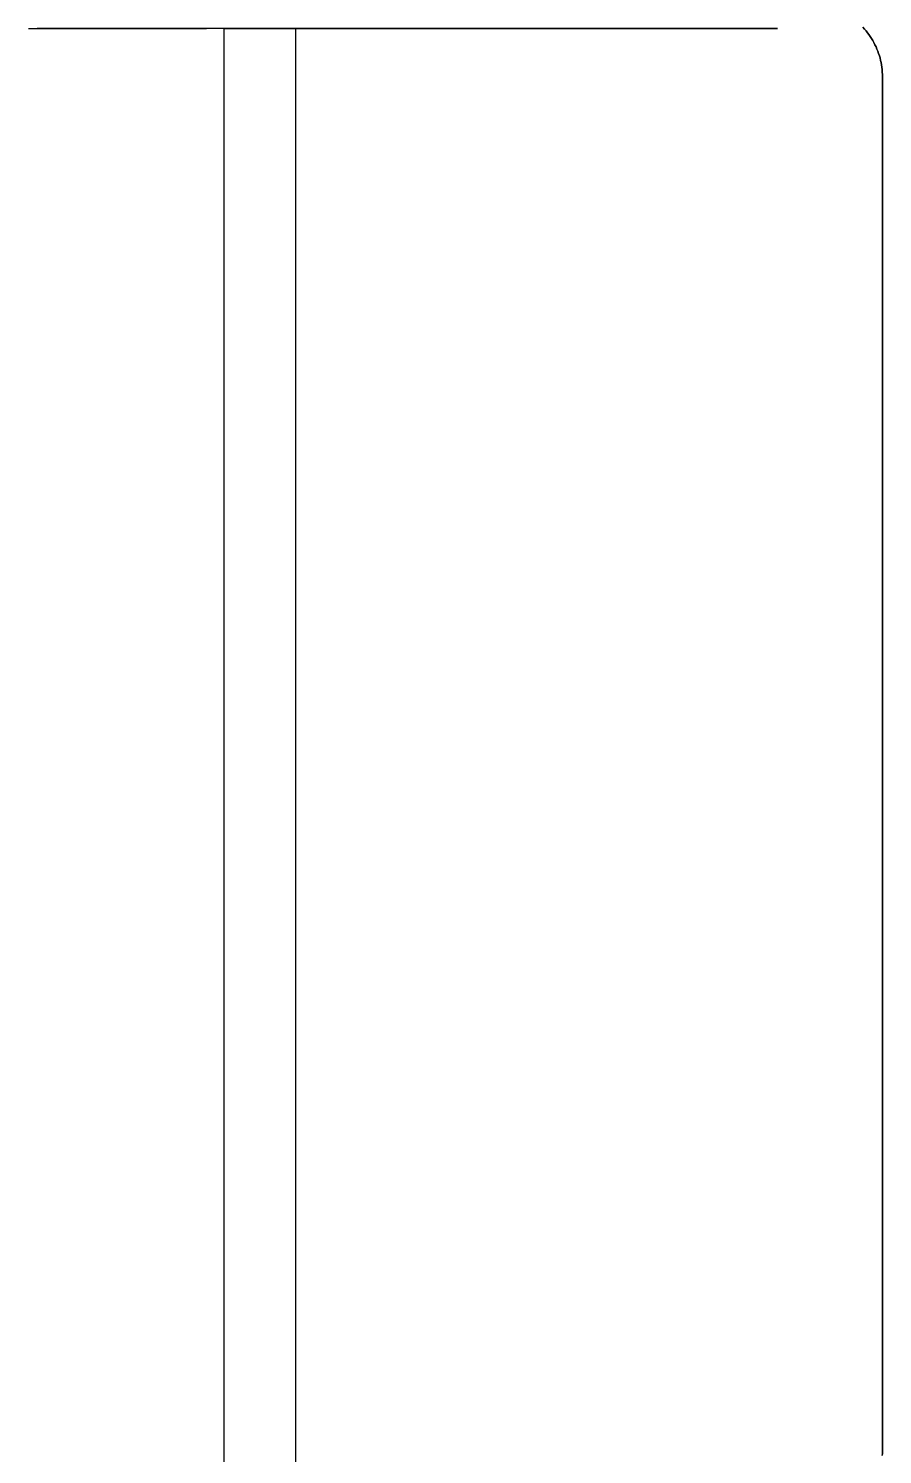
# Model space of a CAD drawing. Header units: metres. Extents: x 0 to 420, y 0 to 297.
# Drawn here: x 140.69 to 149.69, y 189.79 to 204.81 of the extents above; entities that cross this region are included whole.
import ezdxf

# ---------------------------------------------------------------- set-up
doc = ezdxf.new("R2010")
doc.units = ezdxf.units.M

msp = doc.modelspace()

# ---------------------------------------------------------------- linework, layer by layer
at = {"layer": 'GEOMETRY'}
for p, q in [((140.695, 204.815), (140.707, 204.814)), ((140.707, 204.814), (140.869, 204.814)), ((140.707, 204.814), (141.879, 204.814)), ((140.809, 204.814), (140.787, 204.814)), ((140.787, 204.814), (140.788, 204.814)), ((140.788, 204.814), (140.788, 204.814)), ((140.788, 204.814), (140.788, 204.814)), ((140.788, 204.814), (140.788, 204.814)), ((140.788, 204.814), (140.789, 204.814)), ((140.789, 204.814), (140.79, 204.814)), ((140.79, 204.814), (140.79, 204.814)), ((140.79, 204.814), (140.791, 204.814)), ((140.791, 204.814), (140.792, 204.814)), ((140.792, 204.814), (140.793, 204.814)), ((140.793, 204.814), (140.794, 204.814)), ((140.794, 204.814), (140.795, 204.814)), ((140.795, 204.814), (140.796, 204.814)), ((140.796, 204.814), (140.798, 204.814)), ((140.798, 204.814), (140.8, 204.814)), ((140.8, 204.814), (140.801, 204.814)), ((140.801, 204.814), (140.803, 204.814)), ((140.803, 204.814), (140.805, 204.814)), ((140.805, 204.814), (140.807, 204.814)), ((140.807, 204.814), (140.809, 204.814)), ((140.83, 204.814), (140.809, 204.814)), ((140.809, 204.814), (140.811, 204.814)), ((140.811, 204.814), (140.813, 204.814)), ((140.813, 204.814), (140.815, 204.814)), ((140.815, 204.814), (140.818, 204.814)), ((140.818, 204.814), (140.821, 204.814)), ((140.821, 204.814), (140.823, 204.814)), ((140.823, 204.814), (140.826, 204.814)), ((140.826, 204.814), (140.829, 204.814)), ((140.829, 204.814), (140.832, 204.814)), ((140.852, 204.814), (140.83, 204.814)), ((140.832, 204.814), (140.835, 204.814)), ((140.835, 204.814), (140.838, 204.814)), ((140.838, 204.814), (140.842, 204.814)), ((140.842, 204.814), (140.845, 204.814)), ((140.845, 204.814), (140.849, 204.814)), ((140.849, 204.814), (140.852, 204.814)), ((140.873, 204.814), (140.852, 204.814)), ((140.852, 204.814), (140.856, 204.814)), ((140.856, 204.814), (140.86, 204.814)), ((140.86, 204.814), (140.864, 204.814)), ((140.864, 204.814), (140.868, 204.814)), ((140.868, 204.814), (140.872, 204.814)), ((140.869, 204.814), (142.042, 204.814)), ((140.869, 204.814), (140.874, 204.814)), ((140.872, 204.814), (140.876, 204.814)), ((140.912, 204.814), (140.873, 204.814)), ((140.874, 204.814), (140.879, 204.814)), ((140.876, 204.814), (140.881, 204.814)), ((140.879, 204.814), (140.884, 204.814)), ((140.881, 204.814), (140.885, 204.814)), ((140.884, 204.814), (140.889, 204.814)), ((140.885, 204.814), (140.89, 204.814)), ((140.889, 204.814), (140.894, 204.814)), ((140.89, 204.814), (140.894, 204.814)), ((140.894, 204.814), (140.899, 204.814)), ((140.894, 204.814), (140.899, 204.814)), ((140.899, 204.814), (140.904, 204.814)), ((140.899, 204.814), (140.904, 204.814)), ((140.904, 204.814), (140.909, 204.814)), ((140.904, 204.814), (140.909, 204.814)), ((140.909, 204.814), (140.913, 204.814)), ((140.909, 204.814), (140.914, 204.814)), ((140.975, 204.814), (140.912, 204.814)), ((140.913, 204.814), (140.918, 204.814)), ((140.914, 204.814), (140.919, 204.814)), ((140.918, 204.814), (140.922, 204.814)), ((140.919, 204.814), (140.925, 204.814)), ((140.922, 204.814), (140.927, 204.814)), ((140.925, 204.814), (140.93, 204.814)), ((140.927, 204.814), (140.931, 204.814)), ((140.93, 204.814), (140.936, 204.814)), ((140.931, 204.814), (140.936, 204.814)), ((140.936, 204.814), (140.94, 204.814)), ((140.936, 204.814), (140.941, 204.814)), ((140.94, 204.814), (140.944, 204.814)), ((140.941, 204.814), (140.947, 204.814)), ((140.944, 204.814), (140.948, 204.814)), ((140.947, 204.814), (140.953, 204.814)), ((140.948, 204.814), (140.952, 204.814)), ((140.952, 204.814), (140.956, 204.814)), ((140.953, 204.814), (140.959, 204.814)), ((140.956, 204.814), (140.96, 204.814)), ((140.959, 204.814), (140.965, 204.814)), ((140.96, 204.814), (140.963, 204.814)), ((140.963, 204.814), (140.967, 204.814)), ((140.965, 204.814), (140.971, 204.814)), ((140.967, 204.814), (140.971, 204.814)), ((140.971, 204.814), (140.974, 204.814)), ((140.971, 204.814), (140.977, 204.814)), ((140.974, 204.814), (140.977, 204.814)), ((141.038, 204.814), (140.975, 204.814)), ((140.977, 204.814), (140.981, 204.814)), ((140.977, 204.814), (140.983, 204.814)), ((140.981, 204.814), (140.984, 204.814)), ((140.983, 204.814), (140.99, 204.814)), ((140.984, 204.814), (140.987, 204.814)), ((140.987, 204.814), (140.99, 204.814)), ((140.99, 204.814), (140.993, 204.814)), ((140.99, 204.814), (140.996, 204.814)), ((140.993, 204.814), (140.996, 204.814)), ((140.996, 204.814), (140.999, 204.814)), ((140.996, 204.814), (141.003, 204.814)), ((140.999, 204.814), (141.002, 204.814)), ((141.002, 204.814), (141.005, 204.814)), ((141.004, 204.814), (141.003, 204.814)), ((141.003, 204.814), (142.442, 204.814)), ((141.005, 204.814), (141.004, 204.814)), ((141.005, 204.814), (141.007, 204.814)), ((141.006, 204.814), (141.005, 204.814)), ((141.008, 204.814), (141.006, 204.814)), ((141.007, 204.814), (141.01, 204.814)), ((141.009, 204.814), (141.008, 204.814)), ((141.01, 204.814), (141.009, 204.814)), ((141.01, 204.814), (141.012, 204.814)), ((141.011, 204.814), (141.01, 204.814)), ((141.012, 204.814), (141.011, 204.814)), ((141.012, 204.814), (141.014, 204.814)), ((141.013, 204.814), (141.012, 204.814)), ((141.015, 204.814), (141.013, 204.814)), ((141.014, 204.814), (141.017, 204.814)), ((141.016, 204.814), (141.015, 204.814)), ((141.017, 204.814), (141.016, 204.814)), ((141.017, 204.814), (141.019, 204.814)), ((141.018, 204.814), (141.017, 204.814)), ((141.019, 204.814), (141.018, 204.814)), ((141.019, 204.814), (141.021, 204.814)), ((141.02, 204.814), (141.019, 204.814)), ((141.021, 204.814), (141.02, 204.814)), ((141.021, 204.814), (141.023, 204.814)), ((141.022, 204.814), (141.021, 204.814)), ((141.023, 204.814), (141.022, 204.814)), ((141.023, 204.814), (141.025, 204.814)), ((141.024, 204.814), (141.023, 204.814)), ((141.025, 204.814), (141.024, 204.814)), ((141.025, 204.814), (141.027, 204.814)), ((141.026, 204.814), (141.025, 204.814)), ((141.025, 204.814), (141.025, 204.814)), ((141.027, 204.814), (141.026, 204.814)), ((141.027, 204.814), (141.028, 204.814)), ((141.028, 204.814), (141.027, 204.814)), ((141.028, 204.814), (141.03, 204.814)), ((141.029, 204.814), (141.028, 204.814)), ((141.03, 204.814), (141.029, 204.814)), ((141.03, 204.814), (141.032, 204.814)), ((141.031, 204.814), (141.03, 204.814)), ((141.03, 204.814), (141.03, 204.814)), ((141.032, 204.814), (141.031, 204.814)), ((141.032, 204.814), (141.033, 204.814)), ((141.033, 204.814), (141.032, 204.814)), ((141.033, 204.814), (141.034, 204.814)), ((141.034, 204.814), (141.033, 204.814)), ((141.033, 204.814), (141.033, 204.814)), ((141.034, 204.814), (141.036, 204.814)), ((141.035, 204.814), (141.034, 204.814)), ((141.036, 204.814), (141.035, 204.814)), ((141.035, 204.814), (141.035, 204.814)), ((141.036, 204.814), (141.037, 204.814)), ((141.037, 204.814), (141.036, 204.814)), ((141.036, 204.814), (141.036, 204.814)), ((141.037, 204.814), (141.038, 204.814)), ((141.038, 204.814), (141.037, 204.814)), ((141.038, 204.814), (141.039, 204.814)), ((141.039, 204.814), (141.038, 204.814)), ((141.038, 204.814), (141.038, 204.814)), ((141.101, 204.814), (141.038, 204.814)), ((141.039, 204.814), (141.04, 204.814)), ((141.04, 204.814), (141.039, 204.814)), ((141.039, 204.814), (141.039, 204.814)), ((141.04, 204.814), (141.041, 204.814)), ((141.041, 204.814), (141.04, 204.814)), ((141.04, 204.814), (141.04, 204.814)), ((141.04, 204.814), (141.04, 204.814)), ((141.041, 204.814), (141.042, 204.814)), ((141.042, 204.814), (141.041, 204.814)), ((141.041, 204.814), (141.041, 204.814)), ((141.042, 204.814), (141.042, 204.814)), ((141.042, 204.814), (141.043, 204.814)), ((141.043, 204.814), (141.042, 204.814)), ((141.042, 204.814), (141.042, 204.814)), ((141.042, 204.814), (141.042, 204.814)), ((141.043, 204.814), (141.043, 204.814)), ((141.043, 204.814), (141.044, 204.814)), ((141.044, 204.814), (141.043, 204.814)), ((141.043, 204.814), (141.043, 204.814)), ((141.043, 204.814), (141.043, 204.814)), ((141.043, 204.814), (141.043, 204.814)), ((141.044, 204.814), (141.044, 204.814)), ((141.044, 204.814), (141.044, 204.814)), ((141.044, 204.814), (141.044, 204.814)), ((141.044, 204.814), (141.045, 204.814)), ((141.045, 204.814), (141.044, 204.814)), ((141.044, 204.814), (141.044, 204.814)), ((141.044, 204.814), (141.044, 204.814)), ((141.044, 204.814), (141.044, 204.814)), ((141.044, 204.814), (141.044, 204.814)), ((141.044, 204.814), (141.044, 204.814)), ((141.044, 204.814), (141.044, 204.814)), ((141.044, 204.814), (141.044, 204.814)), ((141.045, 204.814), (141.045, 204.814)), ((141.045, 204.814), (141.045, 204.814)), ((141.164, 204.814), (141.101, 204.814)), ((141.261, 204.814), (141.164, 204.814)), ((141.362, 204.814), (141.261, 204.814)), ((141.464, 204.814), (141.362, 204.814)), ((141.565, 204.814), (141.464, 204.814)), ((141.677, 204.814), (141.565, 204.814)), ((141.812, 204.814), (141.677, 204.814)), ((141.947, 204.814), (141.812, 204.814)), ((141.879, 204.814), (141.867, 204.815)), ((142.042, 204.814), (141.879, 204.814)), ((142.082, 204.814), (141.947, 204.814)), ((142.042, 204.814), (142.057, 204.814)), ((142.057, 204.814), (142.072, 204.814)), ((142.072, 204.814), (142.088, 204.814)), ((142.217, 204.814), (142.082, 204.814)), ((142.088, 204.814), (142.103, 204.814)), ((142.103, 204.814), (142.118, 204.814)), ((142.118, 204.814), (142.132, 204.814)), ((142.132, 204.814), (142.146, 204.814)), ((142.146, 204.814), (142.161, 204.814)), ((142.161, 204.814), (142.175, 204.814)), ((142.175, 204.814), (142.189, 204.814)), ((142.189, 204.814), (142.202, 204.814)), ((142.202, 204.814), (142.215, 204.814)), ((142.215, 204.814), (142.229, 204.814)), ((142.371, 204.814), (142.217, 204.814)), ((142.229, 204.814), (142.242, 204.814)), ((142.242, 204.814), (142.254, 204.814)), ((142.254, 204.814), (142.266, 204.814)), ((142.266, 204.814), (142.279, 204.814)), ((142.279, 204.814), (142.291, 204.814)), ((142.291, 204.814), (142.302, 204.814)), ((142.302, 204.814), (142.314, 204.814)), ((142.324, 204.814), (142.311, 204.814)), ((142.311, 204.814), (142.312, 204.814)), ((142.312, 204.814), (142.312, 204.814)), ((142.312, 204.814), (142.312, 204.814)), ((142.312, 204.814), (142.312, 204.814)), ((142.312, 204.814), (142.312, 204.814)), ((142.312, 204.814), (142.313, 204.814)), ((142.313, 204.814), (142.313, 204.814)), ((142.313, 204.814), (142.314, 204.814)), ((142.314, 204.814), (142.325, 204.814)), ((142.314, 204.814), (142.314, 204.814)), ((142.314, 204.814), (142.315, 204.814)), ((142.315, 204.814), (142.315, 204.814)), ((142.315, 204.814), (142.316, 204.814)), ((142.316, 204.814), (142.317, 204.814)), ((142.317, 204.814), (142.318, 204.814)), ((142.318, 204.814), (142.319, 204.814)), ((142.319, 204.814), (142.32, 204.814)), ((142.32, 204.814), (142.321, 204.814)), ((142.321, 204.814), (142.322, 204.814)), ((142.322, 204.814), (142.323, 204.814)), ((142.323, 204.814), (142.324, 204.814)), ((142.337, 204.814), (142.324, 204.814)), ((142.324, 204.814), (142.326, 204.814)), ((142.325, 204.814), (142.336, 204.814)), ((142.326, 204.814), (142.327, 204.814)), ((142.327, 204.814), (142.328, 204.814)), ((142.328, 204.814), (142.33, 204.814)), ((142.33, 204.814), (142.332, 204.814)), ((142.332, 204.814), (142.333, 204.814)), ((142.333, 204.814), (142.335, 204.814)), ((142.335, 204.814), (142.337, 204.814)), ((142.336, 204.814), (142.347, 204.814)), ((142.35, 204.814), (142.337, 204.814)), ((142.337, 204.814), (142.339, 204.814)), ((142.339, 204.814), (142.341, 204.814)), ((142.341, 204.814), (142.342, 204.814)), ((142.342, 204.814), (142.344, 204.814)), ((142.344, 204.814), (142.347, 204.814)), ((142.347, 204.814), (142.357, 204.814)), ((142.347, 204.814), (142.349, 204.814)), ((142.349, 204.814), (142.351, 204.814)), ((142.363, 204.814), (142.35, 204.814)), ((142.351, 204.814), (142.353, 204.814)), ((142.353, 204.814), (142.356, 204.814)), ((142.356, 204.814), (142.358, 204.814)), ((142.357, 204.814), (142.367, 204.814)), ((142.358, 204.814), (142.36, 204.814)), ((142.36, 204.814), (142.363, 204.814)), ((142.387, 204.814), (142.363, 204.814)), ((142.363, 204.814), (142.365, 204.814)), ((142.365, 204.814), (142.368, 204.814)), ((142.367, 204.814), (142.377, 204.814)), ((142.368, 204.814), (142.371, 204.814)), ((142.371, 204.814), (142.374, 204.814)), ((142.533, 204.814), (142.371, 204.814)), ((142.374, 204.814), (142.377, 204.814)), ((142.377, 204.814), (142.387, 204.814)), ((142.377, 204.814), (142.379, 204.814)), ((142.379, 204.814), (142.383, 204.814)), ((142.383, 204.814), (142.386, 204.814)), ((142.386, 204.814), (142.389, 204.814)), ((142.387, 204.814), (142.397, 204.814)), ((142.426, 204.814), (142.387, 204.814)), ((142.389, 204.814), (142.392, 204.814)), ((142.392, 204.814), (142.395, 204.814)), ((142.395, 204.814), (142.398, 204.814)), ((142.397, 204.814), (142.406, 204.814)), ((142.398, 204.814), (142.402, 204.814)), ((142.402, 204.814), (142.405, 204.814)), ((142.405, 204.814), (142.408, 204.814)), ((142.406, 204.814), (142.415, 204.814)), ((142.408, 204.814), (142.412, 204.814)), ((142.412, 204.814), (142.416, 204.814)), ((142.415, 204.814), (142.424, 204.814)), ((142.416, 204.814), (142.419, 204.814)), ((142.419, 204.814), (142.423, 204.814)), ((142.423, 204.814), (142.427, 204.814)), ((142.424, 204.814), (142.433, 204.814)), ((142.464, 204.814), (142.426, 204.814)), ((142.427, 204.814), (142.431, 204.814)), ((142.431, 204.814), (142.435, 204.814)), ((142.433, 204.814), (142.441, 204.814)), ((142.435, 204.814), (142.439, 204.814)), ((142.439, 204.814), (142.442, 204.814)), ((142.441, 204.814), (142.448, 204.814)), ((142.446, 204.814), (142.442, 204.814)), ((142.45, 204.814), (142.446, 204.814)), ((142.448, 204.814), (142.456, 204.814)), ((142.454, 204.814), (142.45, 204.814)), ((142.458, 204.814), (142.454, 204.814)), ((142.456, 204.814), (142.464, 204.814)), ((142.461, 204.814), (142.458, 204.814)), ((142.465, 204.814), (142.461, 204.814)), ((142.464, 204.814), (142.471, 204.814)), ((142.503, 204.814), (142.464, 204.814)), ((142.468, 204.814), (142.465, 204.814)), ((142.472, 204.814), (142.468, 204.814)), ((142.471, 204.814), (142.478, 204.814)), ((142.475, 204.814), (142.472, 204.814)), ((142.478, 204.814), (142.475, 204.814)), ((142.478, 204.814), (142.485, 204.814)), ((142.482, 204.814), (142.478, 204.814)), ((142.485, 204.814), (142.482, 204.814)), ((142.485, 204.814), (142.491, 204.814)), ((142.488, 204.814), (142.485, 204.814)), ((142.491, 204.814), (142.488, 204.814)), ((142.491, 204.814), (142.498, 204.814)), ((142.494, 204.814), (142.491, 204.814)), ((142.497, 204.814), (142.494, 204.814)), ((142.5, 204.814), (142.497, 204.814)), ((142.498, 204.814), (142.504, 204.814)), ((142.503, 204.814), (142.5, 204.814)), ((142.506, 204.814), (142.503, 204.814)), ((142.541, 204.814), (142.503, 204.814)), ((142.504, 204.814), (142.509, 204.814)), ((142.509, 204.814), (142.506, 204.814)), ((142.509, 204.814), (142.515, 204.814)), ((142.511, 204.814), (142.509, 204.814)), ((142.514, 204.814), (142.511, 204.814)), ((142.517, 204.814), (142.514, 204.814)), ((142.515, 204.814), (142.52, 204.814)), ((142.519, 204.814), (142.517, 204.814)), ((142.521, 204.814), (142.519, 204.814)), ((142.52, 204.814), (142.525, 204.814)), ((142.524, 204.814), (142.521, 204.814)), ((142.526, 204.814), (142.524, 204.814)), ((142.525, 204.814), (142.529, 204.814)), ((142.528, 204.814), (142.526, 204.814)), ((142.53, 204.814), (142.528, 204.814)), ((142.529, 204.814), (142.534, 204.814)), ((142.533, 204.814), (142.53, 204.814)), ((142.535, 204.814), (142.533, 204.814)), ((142.694, 204.814), (142.533, 204.814)), ((142.534, 204.814), (142.538, 204.814)), ((142.537, 204.814), (142.535, 204.814)), ((142.539, 204.814), (142.537, 204.814)), ((142.538, 204.814), (142.542, 204.814)), ((142.541, 204.814), (142.539, 204.814)), ((142.542, 204.814), (142.541, 204.814)), ((142.6, 204.814), (142.541, 204.814)), ((142.542, 204.814), (142.546, 204.814)), ((142.544, 204.814), (142.542, 204.814)), ((142.546, 204.814), (142.544, 204.814)), ((142.546, 204.814), (142.549, 204.814)), ((142.547, 204.814), (142.546, 204.814)), ((142.549, 204.814), (142.547, 204.814)), ((142.549, 204.814), (142.552, 204.814)), ((142.551, 204.814), (142.549, 204.814)), ((142.552, 204.814), (142.551, 204.814)), ((142.552, 204.814), (142.555, 204.814)), ((142.553, 204.814), (142.552, 204.814)), ((142.555, 204.814), (142.553, 204.814)), ((142.555, 204.814), (142.558, 204.814)), ((142.556, 204.814), (142.555, 204.814)), ((142.557, 204.814), (142.556, 204.814)), ((142.559, 204.814), (142.557, 204.814)), ((142.558, 204.814), (142.56, 204.814)), ((142.56, 204.814), (142.559, 204.814)), ((142.56, 204.814), (142.561, 204.814)), ((142.561, 204.814), (142.56, 204.814)), ((142.56, 204.814), (142.56, 204.814)), ((142.561, 204.814), (142.563, 204.814)), ((142.562, 204.814), (142.561, 204.814)), ((142.563, 204.814), (142.562, 204.814)), ((142.563, 204.814), (142.565, 204.814)), ((142.564, 204.814), (142.563, 204.814)), ((142.565, 204.814), (142.564, 204.814)), ((142.565, 204.814), (142.566, 204.814)), ((142.566, 204.814), (142.565, 204.814)), ((142.565, 204.814), (142.565, 204.814)), ((142.566, 204.814), (142.567, 204.814)), ((142.567, 204.814), (142.566, 204.814)), ((142.567, 204.814), (142.567, 204.814)), ((142.567, 204.814), (142.568, 204.814)), ((142.568, 204.814), (142.567, 204.814)), ((142.567, 204.814), (142.567, 204.814)), ((142.567, 204.814), (142.567, 204.814)), ((142.568, 204.814), (142.569, 204.814)), ((142.569, 204.814), (142.568, 204.814)), ((142.568, 204.814), (142.568, 204.814)), ((142.568, 204.814), (142.568, 204.814)), ((142.568, 204.814), (142.568, 204.814)), ((142.568, 204.814), (142.568, 204.814)), ((142.662, 204.814), (142.6, 204.814)), ((142.723, 204.814), (142.662, 204.814)), ((142.856, 204.814), (142.694, 204.814)), ((142.785, 204.814), (142.723, 204.814)), ((143.51, 204.814), (142.755, 204.814)), ((142.755, 189.066), (142.755, 204.814)), ((142.755, 204.814), (142.87, 204.814)), ((142.853, 204.814), (142.785, 204.814)), ((142.935, 204.814), (142.853, 204.814)), ((143.02, 204.814), (142.856, 204.814)), ((142.87, 204.814), (142.984, 204.814)), ((143.018, 204.814), (142.935, 204.814)), ((142.984, 204.814), (143.099, 204.814)), ((143.1, 204.814), (143.018, 204.814)), ((143.201, 204.814), (143.02, 204.814)), ((143.099, 204.814), (143.214, 204.814)), ((143.182, 204.814), (143.1, 204.814)), ((143.276, 204.814), (143.182, 204.814)), ((143.381, 204.814), (143.201, 204.814)), ((143.214, 204.814), (143.332, 204.814)), ((143.374, 204.814), (143.276, 204.814)), ((143.332, 204.814), (143.454, 204.814)), ((143.473, 204.814), (143.374, 204.814)), ((143.561, 204.814), (143.381, 204.814)), ((143.454, 204.814), (143.575, 204.814)), ((143.571, 204.814), (143.473, 204.814)), ((143.51, 189.066), (143.51, 204.814)), ((143.51, 204.814), (143.58, 204.814)), ((143.741, 204.814), (143.561, 204.814)), ((143.672, 204.814), (143.571, 204.814)), ((143.575, 204.814), (143.697, 204.814)), ((143.58, 204.814), (143.65, 204.814)), ((143.65, 204.814), (143.72, 204.814)), ((143.781, 204.814), (143.672, 204.814)), ((143.697, 204.814), (143.819, 204.814)), ((143.72, 204.814), (143.79, 204.814)), ((143.927, 204.814), (143.741, 204.814)), ((143.891, 204.814), (143.781, 204.814)), ((143.79, 204.814), (143.861, 204.814)), ((143.819, 204.814), (143.944, 204.814)), ((143.861, 204.814), (143.935, 204.814)), ((144.001, 204.814), (143.891, 204.814)), ((144.117, 204.814), (143.927, 204.814)), ((143.935, 204.814), (144.009, 204.814)), ((143.944, 204.814), (144.07, 204.814)), ((144.111, 204.814), (144.001, 204.814)), ((144.009, 204.814), (144.084, 204.814)), ((144.07, 204.814), (144.195, 204.814)), ((144.084, 204.814), (144.158, 204.814)), ((144.224, 204.814), (144.111, 204.814)), ((144.307, 204.814), (144.117, 204.814)), ((144.158, 204.814), (144.234, 204.814)), ((144.195, 204.814), (144.321, 204.814)), ((144.339, 204.814), (144.224, 204.814)), ((144.234, 204.814), (144.311, 204.814)), ((144.496, 204.814), (144.307, 204.814)), ((144.311, 204.814), (144.387, 204.814)), ((144.321, 204.814), (144.447, 204.814)), ((144.455, 204.814), (144.339, 204.814)), ((144.387, 204.814), (144.464, 204.814)), ((144.447, 204.814), (144.575, 204.814)), ((144.571, 204.814), (144.455, 204.814)), ((144.464, 204.814), (144.541, 204.814)), ((144.686, 204.814), (144.496, 204.814)), ((144.541, 204.814), (144.618, 204.814)), ((144.686, 204.814), (144.571, 204.814)), ((144.575, 204.814), (144.702, 204.814)), ((144.618, 204.814), (144.696, 204.814)), ((144.802, 204.814), (144.686, 204.814)), ((144.876, 204.814), (144.686, 204.814)), ((144.696, 204.814), (144.773, 204.814)), ((144.702, 204.814), (144.829, 204.814)), ((144.773, 204.814), (144.851, 204.814)), ((144.917, 204.814), (144.802, 204.814)), ((144.829, 204.814), (144.956, 204.814)), ((144.851, 204.814), (144.927, 204.814)), ((145.066, 204.814), (144.876, 204.814)), ((145.033, 204.814), (144.917, 204.814)), ((144.927, 204.814), (145.004, 204.814)), ((144.956, 204.814), (145.082, 204.814)), ((145.004, 204.814), (145.08, 204.814)), ((145.149, 204.814), (145.033, 204.814)), ((145.256, 204.814), (145.066, 204.814)), ((145.08, 204.814), (145.157, 204.814)), ((145.082, 204.814), (145.208, 204.814)), ((145.262, 204.814), (145.149, 204.814)), ((145.157, 204.814), (145.233, 204.814)), ((145.208, 204.814), (145.333, 204.814)), ((145.233, 204.814), (145.307, 204.814)), ((145.445, 204.814), (145.256, 204.814)), ((145.372, 204.814), (145.262, 204.814)), ((145.307, 204.814), (145.381, 204.814)), ((145.333, 204.814), (145.459, 204.814)), ((145.481, 204.814), (145.372, 204.814)), ((145.381, 204.814), (145.455, 204.814)), ((145.631, 204.814), (145.445, 204.814)), ((145.455, 204.814), (145.529, 204.814)), ((145.459, 204.814), (145.584, 204.814)), ((145.591, 204.814), (145.481, 204.814)), ((145.529, 204.814), (145.6, 204.814)), ((145.584, 204.814), (145.706, 204.814)), ((145.701, 204.814), (145.591, 204.814)), ((145.6, 204.814), (145.67, 204.814)), ((145.811, 204.814), (145.631, 204.814)), ((145.67, 204.814), (145.74, 204.814)), ((145.801, 204.814), (145.701, 204.814)), ((145.706, 204.814), (145.827, 204.814)), ((145.74, 204.814), (145.809, 204.814)), ((145.9, 204.814), (145.801, 204.814)), ((145.809, 204.814), (145.879, 204.814)), ((145.992, 204.814), (145.811, 204.814)), ((145.827, 204.814), (145.948, 204.814)), ((145.879, 204.814), (145.943, 204.814)), ((145.998, 204.814), (145.9, 204.814)), ((145.943, 204.814), (146.007, 204.814)), ((145.948, 204.814), (146.07, 204.814)), ((146.172, 204.814), (145.992, 204.814)), ((146.097, 204.814), (145.998, 204.814)), ((146.007, 204.814), (146.071, 204.814)), ((146.07, 204.814), (146.187, 204.814)), ((146.071, 204.814), (146.135, 204.814)), ((146.191, 204.814), (146.097, 204.814)), ((146.135, 204.814), (146.195, 204.814)), ((146.352, 204.814), (146.172, 204.814)), ((146.187, 204.814), (146.301, 204.814)), ((146.273, 204.814), (146.191, 204.814)), ((146.195, 204.814), (146.252, 204.814)), ((146.252, 204.814), (146.309, 204.814)), ((146.355, 204.814), (146.273, 204.814)), ((146.301, 204.814), (146.416, 204.814)), ((146.309, 204.814), (146.365, 204.814)), ((146.517, 204.814), (146.352, 204.814)), ((146.437, 204.814), (146.355, 204.814)), ((146.365, 204.814), (146.422, 204.814)), ((146.416, 204.814), (146.53, 204.814)), ((146.422, 204.814), (146.472, 204.814)), ((146.52, 204.814), (146.437, 204.814)), ((146.472, 204.814), (146.52, 204.814)), ((146.678, 204.814), (146.517, 204.814)), ((146.52, 204.814), (146.568, 204.814)), ((146.587, 204.814), (146.52, 204.814)), ((146.53, 204.814), (146.645, 204.814)), ((146.568, 204.814), (146.616, 204.814)), ((146.649, 204.814), (146.587, 204.814)), ((146.616, 204.814), (146.662, 204.814)), ((146.645, 204.814), (146.75, 204.814)), ((146.711, 204.814), (146.649, 204.814)), ((146.662, 204.814), (146.7, 204.814)), ((146.84, 204.814), (146.678, 204.814)), ((146.7, 204.814), (146.739, 204.814)), ((146.773, 204.814), (146.711, 204.814)), ((146.739, 204.814), (146.777, 204.814)), ((146.75, 204.814), (146.854, 204.814)), ((146.831, 204.814), (146.773, 204.814)), ((146.777, 204.814), (146.816, 204.814)), ((146.816, 204.814), (146.847, 204.814)), ((146.87, 204.814), (146.831, 204.814)), ((147.002, 204.814), (146.84, 204.814)), ((146.847, 204.814), (146.876, 204.814)), ((146.854, 204.814), (146.959, 204.814)), ((146.908, 204.814), (146.87, 204.814)), ((146.876, 204.814), (146.904, 204.814)), ((146.904, 204.814), (146.932, 204.814)), ((146.947, 204.814), (146.908, 204.814)), ((146.932, 204.814), (146.959, 204.814)), ((146.985, 204.814), (146.947, 204.814)), ((146.959, 204.814), (146.976, 204.814)), ((146.959, 204.814), (147.064, 204.814)), ((146.976, 204.814), (146.993, 204.814)), ((147.009, 204.814), (146.985, 204.814)), ((146.993, 204.814), (147.01, 204.814)), ((147.156, 204.814), (147.002, 204.814)), ((147.022, 204.814), (147.009, 204.814)), ((147.01, 204.814), (147.027, 204.814)), ((147.035, 204.814), (147.022, 204.814)), ((147.027, 204.814), (147.038, 204.814)), ((147.048, 204.814), (147.035, 204.814)), ((147.038, 204.814), (147.044, 204.814)), ((147.044, 204.814), (147.05, 204.814)), ((147.061, 204.814), (147.048, 204.814)), ((147.05, 204.814), (147.055, 204.814)), ((147.055, 204.814), (147.061, 204.814)), ((147.064, 204.814), (147.164, 204.814)), ((147.291, 204.814), (147.156, 204.814)), ((147.164, 204.814), (147.257, 204.814)), ((147.257, 204.814), (147.35, 204.814)), ((147.426, 204.814), (147.291, 204.814)), ((147.35, 204.814), (147.443, 204.814)), ((147.561, 204.814), (147.426, 204.814)), ((147.443, 204.814), (147.536, 204.814)), ((147.536, 204.814), (147.617, 204.814)), ((147.696, 204.814), (147.561, 204.814)), ((147.617, 204.814), (147.696, 204.814)), ((147.696, 204.814), (147.775, 204.814)), ((147.807, 204.814), (147.696, 204.814)), ((147.775, 204.814), (147.855, 204.814)), ((147.909, 204.814), (147.807, 204.814)), ((147.855, 204.814), (147.929, 204.814)), ((148.01, 204.814), (147.909, 204.814)), ((147.929, 204.814), (147.993, 204.814)), ((147.993, 204.814), (148.056, 204.814)), ((148.112, 204.814), (148.01, 204.814)), ((148.056, 204.814), (148.119, 204.814)), ((148.208, 204.814), (148.112, 204.814)), ((148.119, 204.814), (148.183, 204.814)), ((148.183, 204.814), (148.234, 204.814)), ((148.271, 204.814), (148.208, 204.814)), ((148.234, 204.814), (148.28, 204.814)), ((148.334, 204.814), (148.271, 204.814)), ((148.28, 204.814), (148.327, 204.814)), ((148.327, 204.814), (148.373, 204.814)), ((148.397, 204.814), (148.334, 204.814)), ((148.373, 204.814), (148.417, 204.814)), ((148.46, 204.814), (148.397, 204.814)), ((148.417, 204.814), (148.445, 204.814)), ((148.445, 204.814), (148.473, 204.814)), ((148.5, 204.814), (148.46, 204.814)), ((148.473, 204.814), (148.502, 204.814)), ((148.521, 204.814), (148.5, 204.814)), ((148.502, 204.814), (148.53, 204.814)), ((148.542, 204.814), (148.521, 204.814)), ((148.53, 204.814), (148.547, 204.814)), ((148.564, 204.814), (148.542, 204.814)), ((148.547, 204.814), (148.557, 204.814)), ((148.557, 204.814), (148.566, 204.814)), ((148.585, 204.814), (148.564, 204.814)), ((148.566, 204.814), (148.576, 204.814)), ((148.576, 204.814), (148.585, 204.814)), ((149.484, 204.827), (149.501, 204.809)), ((149.501, 204.809), (149.484, 204.827)), ((149.501, 204.809), (149.517, 204.79)), ((149.517, 204.79), (149.501, 204.809)), ((149.517, 204.79), (149.532, 204.77)), ((149.532, 204.77), (149.517, 204.79)), ((149.532, 204.77), (149.547, 204.75)), ((149.547, 204.75), (149.532, 204.77)), ((149.547, 204.75), (149.562, 204.73)), ((149.562, 204.73), (149.547, 204.75)), ((149.562, 204.73), (149.575, 204.709)), ((149.575, 204.709), (149.562, 204.73)), ((149.575, 204.709), (149.588, 204.687)), ((149.588, 204.687), (149.575, 204.709)), ((149.588, 204.687), (149.6, 204.666)), ((149.6, 204.666), (149.588, 204.687)), ((149.6, 204.666), (149.611, 204.643)), ((149.611, 204.643), (149.6, 204.666)), ((149.611, 204.643), (149.622, 204.621)), ((149.622, 204.621), (149.611, 204.643)), ((149.622, 204.621), (149.632, 204.598)), ((149.632, 204.598), (149.622, 204.621)), ((149.632, 204.598), (149.641, 204.575)), ((149.641, 204.575), (149.632, 204.598)), ((149.641, 204.575), (149.649, 204.551)), ((149.649, 204.551), (149.641, 204.575)), ((149.649, 204.551), (149.657, 204.528)), ((149.657, 204.528), (149.649, 204.551)), ((149.657, 204.528), (149.664, 204.504)), ((149.664, 204.504), (149.657, 204.528)), ((149.664, 204.504), (149.67, 204.479)), ((149.67, 204.479), (149.664, 204.504)), ((149.67, 204.479), (149.675, 204.455)), ((149.675, 204.455), (149.67, 204.479)), ((149.675, 204.455), (149.68, 204.43)), ((149.68, 204.43), (149.675, 204.455)), ((149.68, 204.43), (149.683, 204.406)), ((149.683, 204.406), (149.68, 204.43)), ((149.683, 204.406), (149.686, 204.381)), ((149.686, 204.381), (149.683, 204.406)), ((149.686, 204.381), (149.688, 204.356)), ((149.688, 204.356), (149.686, 204.381)), ((149.688, 204.356), (149.69, 204.331)), ((149.69, 204.331), (149.688, 204.356)), ((149.69, 204.331), (149.69, 204.306)), ((149.69, 204.306), (149.69, 204.331)), ((149.69, 204.306), (149.69, 189.828)), ((149.69, 189.828), (149.69, 204.306)), ((149.69, 189.803), (149.688, 189.779)), ((149.688, 189.779), (149.69, 189.803)), ((149.69, 189.828), (149.69, 189.803)), ((149.69, 189.803), (149.69, 189.828))]:
    msp.add_line(p, q, dxfattribs=at)

doc.saveas('drawing.dxf')
